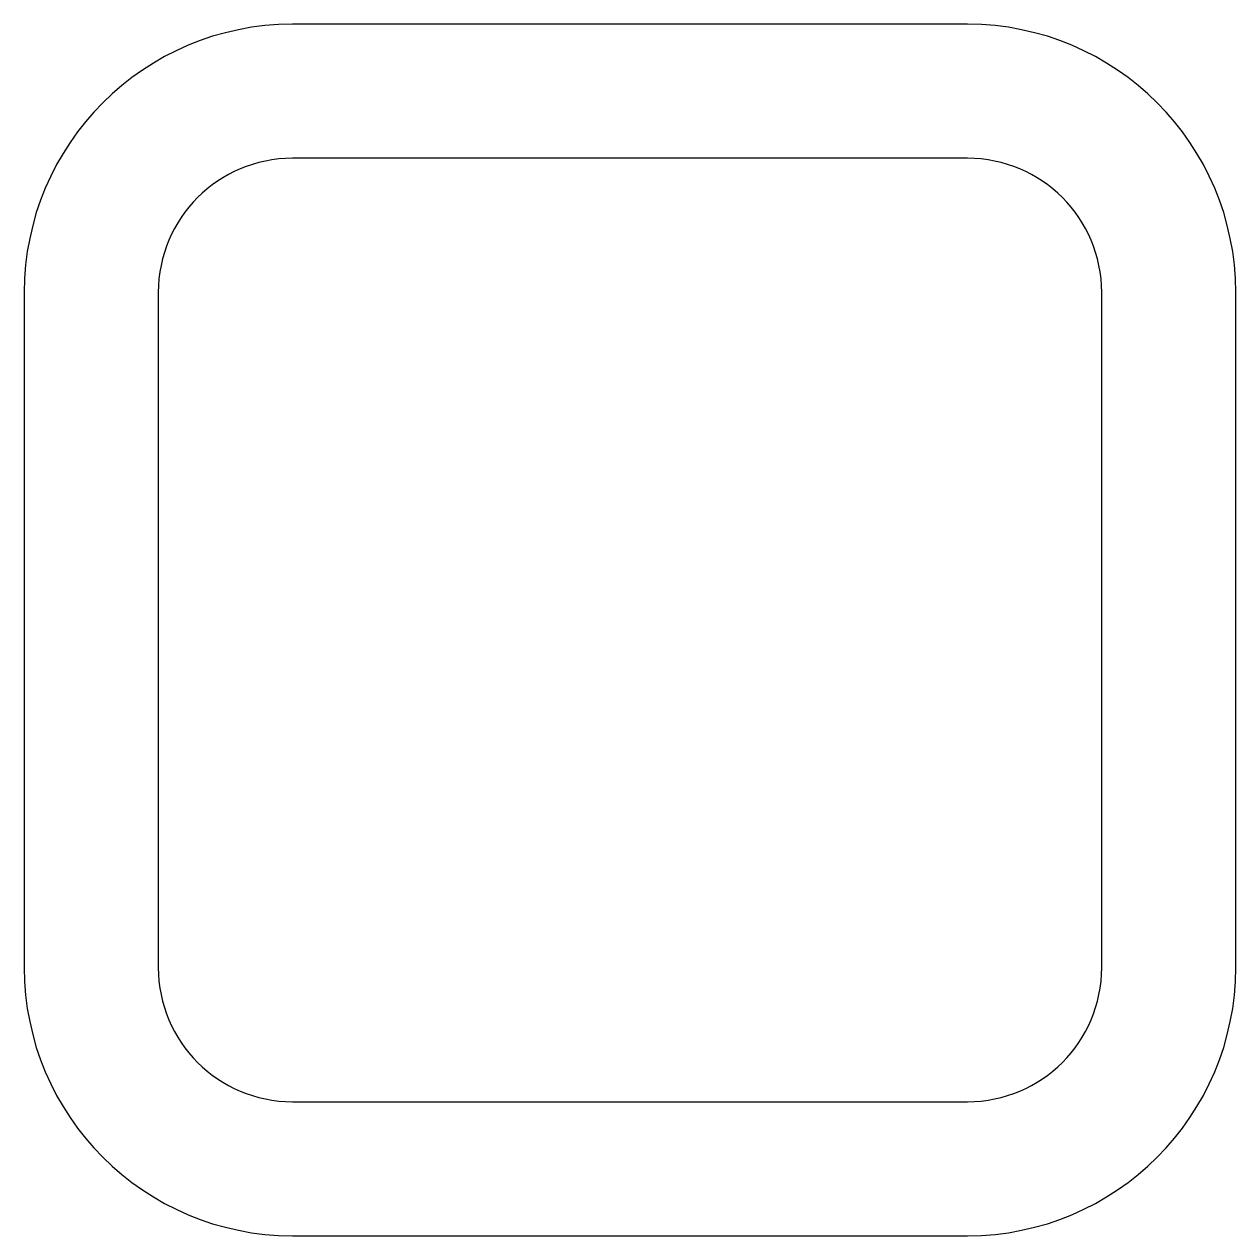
# Model space of a CAD drawing. Header units: inches. Extents: x -0.375 to 0.375, y -0.375 to 0.375.
import ezdxf

# ---------------------------------------------------------------- set-up
doc = ezdxf.new("R2010")
doc.units = ezdxf.units.IN
doc.layers.get('0').update_dxf_attribs({"linetype": 'CONTINUOUS'})

msp = doc.modelspace()

# ---------------------------------------------------------------- linework, layer by layer
for p, q in [((0.209, 0.375), (-0.209, 0.375)), ((0.209, 0.292), (-0.209, 0.292)), ((-0.375, 0.209), (-0.375, -0.209)), ((-0.292, 0.209), (-0.292, -0.209)), ((0.292, -0.209), (0.292, 0.209)), ((0.375, -0.209), (0.375, 0.209)), ((-0.209, -0.292), (0.209, -0.292)), ((-0.209, -0.375), (0.209, -0.375))]:
    msp.add_line(p, q)
for centre, radius, start, end in [((-0.209, 0.209), 0.166, 90, 180), ((0.209, 0.209), 0.166, 0, 90), ((-0.209, 0.209), 0.083, 90, 180), ((0.209, 0.209), 0.083, 0, 90), ((-0.209, -0.209), 0.166, 180, 270), ((-0.209, -0.209), 0.083, 180, 270), ((0.209, -0.209), 0.166, 270, 360), ((0.209, -0.209), 0.083, 270, 360)]:
    msp.add_arc(centre, radius, start, end)

doc.saveas('drawing.dxf')
